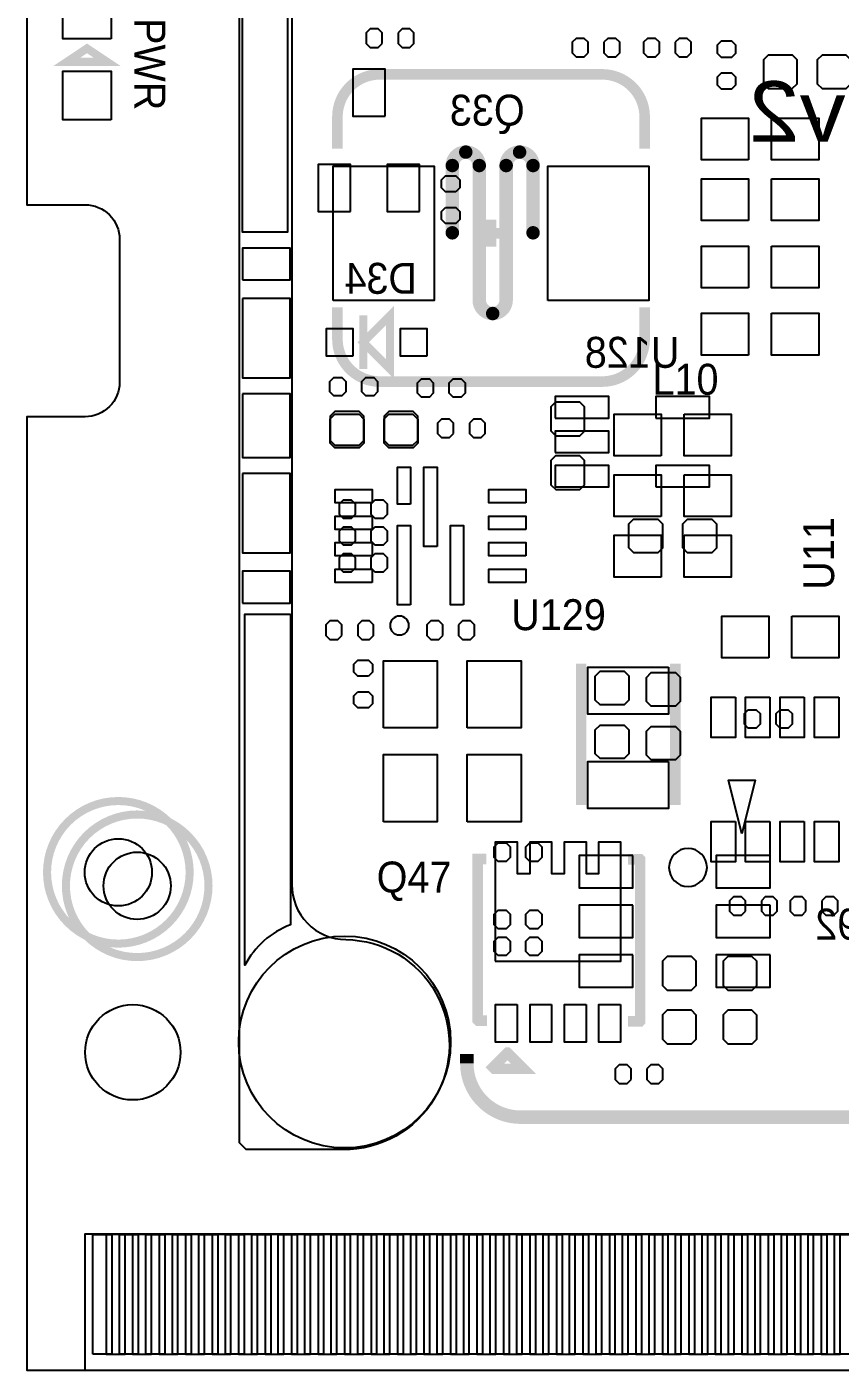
# Model space of a CAD drawing. Extents: x 0 to 69.6, y 0 to 50.1.
# Drawn here: x 0 to 15.35, y 0 to 25.36 of the extents above; entities that cross this region are included whole.
import ezdxf

# ---------------------------------------------------------------- set-up
doc = ezdxf.new("R2010")
doc.units = 0
for name, color, linetype in [('BG_OUTLINE', 254, 'CONTINUOUS'), ('BG_SOLDERMASK_BOTTOM', 40, 'CONTINUOUS'), ('BG_SOLDERMASK_TOP', 2, 'CONTINUOUS'), ('PG_SILKSCREEN_BOTTOM', 12, 'CONTINUOUS'), ('PG_SILKSCREEN_TOP', 254, 'CONTINUOUS'), ('PG_SOLDERMASK_TOP', 9, 'CONTINUOUS'), ('PIN_BOTTOM', 1, 'CONTINUOUS'), ('PIN_TOP', 110, 'CONTINUOUS')]:
    doc.layers.add(name, color=color, linetype=linetype)

msp = doc.modelspace()

# ---------------------------------------------------------------- linework, layer by layer
at = {"layer": 'BG_OUTLINE'}
msp.add_lwpolyline([(0, 42.0116), (0, 22.000007), (1.099998, 22.000007, -0.414219), (1.750009, 21.349995), (1.750009, 18.650001, -0.414218), (1.099998, 17.999989), (0, 17.999989), (0, 0.599999), (0, 0.029997), (0, 0), (0.029997, 0), (0.599999, 0), (37.549988, 0)], format="xyb", dxfattribs=at)
at = {"layer": 'BG_SOLDERMASK_BOTTOM'}
msp.add_lwpolyline([(4.064, 29.7434), (4.064, 21.4884), (4.9276, 21.4884), (4.9276, 29.7434)], close=True, dxfattribs=at)
msp.add_lwpolyline([(4.9784, 14.2748), (4.9784, 8.4074, 0.183624), (4.1148, 7.6454), (4.1148, 14.2748)], format="xyb", close=True, dxfattribs=at)
at = {"layer": 'BG_SOLDERMASK_TOP'}
msp.add_lwpolyline([(6.0198, 8.128, -1.000247), (5.969, 4.1656), (4.1402, 4.1656), (4.0132, 4.2926), (4.0132, 32.4104, -0.173214), (4.2926, 31.7754, 0.205258), (4.572, 31.2674, 0.128606), (5.0038, 30.8356), (5.0038, 9.1694, 0.415088)], format="xyb", close=True, dxfattribs=at)
at = {"layer": 'PG_SILKSCREEN_BOTTOM', "const_width": 0.1524}
for points in [[(6.858, 19.9136), (6.858, 18.8976), (6.35, 19.4056), (6.858, 19.9136)], [(6.35, 19.9136), (6.35, 18.8976)]]:
    msp.add_lwpolyline(points, dxfattribs=at)
at = {"layer": 'PG_SILKSCREEN_BOTTOM'}
msp.add_lwpolyline([(13.49756, 10.12444), (13.24356, 11.14044), (13.75156, 11.14044)], close=True, dxfattribs=at)
for points, const_width in [([(3.429, 9.144, 1), (0.7366, 9.144, 1), (3.429, 9.144)], 0.1524), ([(8.3058, 5.969), (8.3058, 5.7912, 0.414214), (9.3218, 4.7752), (60.2234, 4.7752, 0.414214), (61.2394, 5.7912), (61.2394, 5.8928)], 0.254)]:
    msp.add_lwpolyline(points, format="xyb", dxfattribs=dict(at, const_width=const_width))
msp.add_lwpolyline([(12.840716, 9.48944, 1), (12.122404, 9.48944, 1)], format="xyb", close=True, dxfattribs=at)
at = {"layer": 'PG_SILKSCREEN_TOP'}
for points, const_width in [([(0.88138, 24.69896), (1.51638, 24.69896), (1.13538, 24.95296), (0.75438, 24.69896), (0.88138, 24.69896)], 0.1524), ([(8.032191, 21.471611), (8.032191, 22.741611)], 0.254), ([(8.540191, 20.201611), (8.540191, 22.741611)], 0.254), ([(9.048191, 20.201611), (9.048191, 22.741611)], 0.254), ([(9.556191, 21.471611), (9.556191, 22.741611)], 0.254), ([(8.763, 21.209), (8.763, 21.717)], 0.2032), ([(8.509, 21.463), (9.017, 21.463)], 0.2032), ([(10.4648, 10.668), (10.4648, 13.335)], 0.2), ([(12.2428, 10.668), (12.2428, 13.335)], 0.2), ([(8.673008, 9.651517), (8.511007, 9.651517), (8.511007, 6.608496), (8.519998, 6.599504), (8.684006, 6.599504)], 0.2), ([(11.346993, 6.584518), (11.578006, 6.584518), (11.578996, 6.585509), (11.578996, 9.638513), (11.575009, 9.6425), (11.34999, 9.6425)], 0.2), ([(8.798001, 5.716499), (9.073007, 5.991504), (9.073998, 5.991504), (9.376994, 5.688508), (8.825992, 5.688508), (8.798001, 5.716499)], 0.2)]:
    msp.add_lwpolyline(points, dxfattribs=dict(at, const_width=const_width))
for points, const_width in [([(11.662994, 23.062997), (11.662994, 23.662996, 0.414215), (10.862996, 24.462994), (6.663004, 24.462994, 0.414215), (5.863006, 23.662996), (5.863006, 23.062997)], 0.2), ([(8.032191, 22.741611, -0.414194), (8.286191, 22.995611)], 0.254), ([(8.349793, 22.995636, 1), (8.222691, 22.995636, 1), (8.349793, 22.995636)], 0.127), ([(8.349793, 22.995636, 1), (8.222691, 22.995636, 1), (8.349793, 22.995636)], 0.127), ([(8.286191, 22.995611, -0.414272), (8.540191, 22.741611)], 0.254), ([(9.048191, 22.741611, -0.414194), (9.302191, 22.995611)], 0.254), ([(9.365793, 22.995636, 1), (9.238691, 22.995636, 1), (9.365793, 22.995636)], 0.127), ([(9.365793, 22.995636, 1), (9.238691, 22.995636, 1), (9.365793, 22.995636)], 0.127), ([(9.302191, 22.995611, -0.414272), (9.556191, 22.741611)], 0.254), ([(8.095793, 22.741636, 1), (7.968691, 22.741636, 1), (8.095793, 22.741636)], 0.127), ([(8.095793, 22.741636, 1), (7.968691, 22.741636, 1), (8.095793, 22.741636)], 0.127), ([(8.603793, 22.741636, 1), (8.476691, 22.741636, 1), (8.603793, 22.741636)], 0.127), ([(8.603793, 22.741636, 1), (8.476691, 22.741636, 1), (8.603793, 22.741636)], 0.127), ([(9.111793, 22.741636, 1), (8.984691, 22.741636, 1), (9.111793, 22.741636)], 0.127), ([(9.111793, 22.741636, 1), (8.984691, 22.741636, 1), (9.111793, 22.741636)], 0.127), ([(9.619793, 22.741636, 1), (9.492691, 22.741636, 1), (9.619793, 22.741636)], 0.127), ([(9.619793, 22.741636, 1), (9.492691, 22.741636, 1), (9.619793, 22.741636)], 0.127), ([(8.095793, 21.471636, 1), (7.968691, 21.471636, 1), (8.095793, 21.471636)], 0.127), ([(8.095793, 21.471636, 1), (7.968691, 21.471636, 1), (8.095793, 21.471636)], 0.127), ([(9.619793, 21.471636, 1), (9.492691, 21.471636, 1), (9.619793, 21.471636)], 0.127), ([(9.619793, 21.471636, 1), (9.492691, 21.471636, 1), (9.619793, 21.471636)], 0.127), ([(8.794191, 19.947611, -0.414155), (8.540191, 20.201611)], 0.254), ([(9.048191, 20.201611, -0.414233), (8.794191, 19.947611)], 0.254), ([(5.863006, 20.063003), (5.863006, 19.463004, 0.414215), (6.663004, 18.663006), (10.862996, 18.663006, 0.414215), (11.662994, 19.463004), (11.662994, 20.063003)], 0.2), ([(8.857793, 19.947636, 1), (8.730691, 19.947636, 1), (8.857793, 19.947636)], 0.127), ([(8.857793, 19.947636, 1), (8.730691, 19.947636, 1), (8.857793, 19.947636)], 0.127), ([(3.0734, 9.398, 1), (0.381, 9.398, 1), (3.0734, 9.398)], 0.1524), ([(8.3058, 5.8928), (8.3058, 5.7912, 0.414214), (9.3218, 4.7752), (60.2234, 4.7752, 0.414214), (61.2394, 5.7912), (61.2394, 5.8928)], 0.254)]:
    msp.add_lwpolyline(points, format="xyb", dxfattribs=dict(at, const_width=const_width))
msp.add_lwpolyline([(7.212, 14.056995, 1), (6.856, 14.057005, 1)], format="xyb", close=True, dxfattribs=at)
at = {"layer": 'PG_SOLDERMASK_TOP'}
msp.add_lwpolyline([(1.0922, 0.00254), (68.2244, 0.00254), (68.2244, 2.56794), (1.0922, 2.56794)], close=True, dxfattribs=at)
at = {"layer": 'PIN_BOTTOM'}
for points in [[(6.76148, 23.671098), (6.76148, 24.560098), (6.15188, 24.560098), (6.15188, 23.671098)], [(6.111469, 21.871102), (6.111469, 22.760102), (5.501869, 22.760102), (5.501869, 21.871102)], [(7.411491, 21.871102), (7.411491, 22.760102), (6.801891, 22.760102), (6.801891, 21.871102)], [(8.101, 22.247987), (7.901, 22.247987), (7.825994, 22.322993), (7.825994, 22.473006), (7.901, 22.548012), (8.101, 22.548012), (8.176006, 22.473006), (8.176006, 22.322993)], [(7.901, 21.948013), (8.101, 21.948013), (8.176006, 21.873007), (8.176006, 21.722994), (8.101, 21.647988), (7.901, 21.647988), (7.825994, 21.722994), (7.825994, 21.873007)], [(4.071201, 20.580807), (4.971199, 20.580807), (4.971199, 21.180806), (4.071201, 21.180806)], [(4.071201, 20.230808), (4.071201, 18.730811), (4.971199, 18.730811), (4.971199, 20.230808)], [(6.158001, 19.1516), (6.158001, 19.6596), (5.650001, 19.6596), (5.650001, 19.1516)], [(7.557999, 19.1516), (7.557999, 19.6596), (7.049999, 19.6596), (7.049999, 19.1516)], [(6.022213, 18.6674), (6.022213, 18.4674), (5.947207, 18.392394), (5.797194, 18.392394), (5.722188, 18.4674), (5.722188, 18.6674), (5.797194, 18.742406), (5.947207, 18.742406)], [(6.322187, 18.4674), (6.322187, 18.6674), (6.397193, 18.742406), (6.547206, 18.742406), (6.622212, 18.6674), (6.622212, 18.4674), (6.547206, 18.392394), (6.397193, 18.392394)], [(7.673213, 18.642), (7.673213, 18.442), (7.598207, 18.366994), (7.448194, 18.366994), (7.373188, 18.442), (7.373188, 18.642), (7.448194, 18.717006), (7.598207, 18.717006)], [(7.973187, 18.442), (7.973187, 18.642), (8.048193, 18.717006), (8.198206, 18.717006), (8.273212, 18.642), (8.273212, 18.442), (8.198206, 18.366994), (8.048193, 18.366994)], [(4.071201, 18.430799), (4.071201, 17.230801), (4.971199, 17.230801), (4.971199, 18.430799)], [(9.97204, 17.972786), (10.98804, 17.972786), (10.98804, 18.379186), (9.97204, 18.379186)], [(11.87196, 17.972786), (12.88796, 17.972786), (12.88796, 18.379186), (11.87196, 18.379186)], [(6.3627, 17.9451), (6.3627, 17.6149), (6.3627, 17.500295), (6.274105, 17.4117), (5.8166, 17.4117), (5.7277, 17.5006), (5.7277, 17.614595), (5.728005, 17.6149), (5.728005, 17.9578), (5.816905, 18.0467), (6.159805, 18.0467), (6.271489, 18.0467), (6.3627, 17.955489)], [(7.3787, 17.9451), (7.3787, 17.6149), (7.3787, 17.500295), (7.290105, 17.4117), (6.8326, 17.4117), (6.7437, 17.5006), (6.7437, 17.614595), (6.744005, 17.6149), (6.744005, 17.9578), (6.832905, 18.0467), (7.175805, 18.0467), (7.287489, 18.0467), (7.3787, 17.955489)], [(9.97204, 17.3228), (10.98804, 17.3228), (10.98804, 17.7292), (9.97204, 17.7292)], [(9.97204, 16.672814), (10.98804, 16.672814), (10.98804, 17.079214), (9.97204, 17.079214)], [(11.87196, 16.672814), (12.88796, 16.672814), (12.88796, 17.079214), (11.87196, 17.079214)], [(4.071201, 16.930789), (4.071201, 15.430792), (4.971199, 15.430792), (4.971199, 16.930789)], [(6.200013, 16.356), (6.200013, 16.156), (6.125007, 16.080994), (5.974994, 16.080994), (5.899988, 16.156), (5.899988, 16.356), (5.974994, 16.431006), (6.125007, 16.431006)], [(6.499987, 16.156), (6.499987, 16.356), (6.574993, 16.431006), (6.725006, 16.431006), (6.800012, 16.356), (6.800012, 16.156), (6.725006, 16.080994), (6.574993, 16.080994)], [(11.3665, 15.5321), (11.3665, 15.8623), (11.3665, 15.976905), (11.455095, 16.0655), (11.9126, 16.0655), (12.0015, 15.9766), (12.0015, 15.862605), (12.001195, 15.8623), (12.001195, 15.5194), (11.912295, 15.4305), (11.569395, 15.4305), (11.457711, 15.4305), (11.3665, 15.521711)], [(12.3825, 15.5321), (12.3825, 15.8623), (12.3825, 15.976905), (12.471095, 16.0655), (12.9286, 16.0655), (13.0175, 15.9766), (13.0175, 15.862605), (13.017195, 15.8623), (13.017195, 15.5194), (12.928295, 15.4305), (12.585395, 15.4305), (12.473711, 15.4305), (12.3825, 15.521711)], [(6.200013, 15.848), (6.200013, 15.648), (6.125007, 15.572994), (5.974994, 15.572994), (5.899988, 15.648), (5.899988, 15.848), (5.974994, 15.923006), (6.125007, 15.923006)], [(6.499987, 15.648), (6.499987, 15.848), (6.574993, 15.923006), (6.725006, 15.923006), (6.800012, 15.848), (6.800012, 15.648), (6.725006, 15.572994), (6.574993, 15.572994)], [(6.200013, 15.34), (6.200013, 15.14), (6.125007, 15.064994), (5.974994, 15.064994), (5.899988, 15.14), (5.899988, 15.34), (5.974994, 15.415006), (6.125007, 15.415006)], [(6.499987, 15.14), (6.499987, 15.34), (6.574993, 15.415006), (6.725006, 15.415006), (6.800012, 15.34), (6.800012, 15.14), (6.725006, 15.064994), (6.574993, 15.064994)], [(4.071201, 14.480794), (4.971199, 14.480794), (4.971199, 15.080793), (4.071201, 15.080793)], [(6.45, 13.103987), (6.25, 13.103987), (6.174994, 13.178993), (6.174994, 13.329006), (6.25, 13.404012), (6.45, 13.404012), (6.525006, 13.329006), (6.525006, 13.178993)], [(10.8331, 13.1953), (11.1633, 13.1953), (11.277905, 13.1953), (11.3665, 13.106705), (11.3665, 12.6492), (11.2776, 12.5603), (11.163605, 12.5603), (11.1633, 12.560605), (10.8204, 12.560605), (10.7315, 12.649505), (10.7315, 12.992405), (10.7315, 13.104089), (10.822711, 13.1953)], [(11.7983, 13.1699), (12.1285, 13.1699), (12.243105, 13.1699), (12.3317, 13.081305), (12.3317, 12.6238), (12.2428, 12.5349), (12.128805, 12.5349), (12.1285, 12.535205), (11.7856, 12.535205), (11.6967, 12.624105), (11.6967, 12.967005), (11.6967, 13.078689), (11.787911, 13.1699)], [(6.25, 12.804013), (6.45, 12.804013), (6.525006, 12.729007), (6.525006, 12.578994), (6.45, 12.503988), (6.25, 12.503988), (6.174994, 12.578994), (6.174994, 12.729007)], [(13.845413, 12.3936), (13.845413, 12.1936), (13.770407, 12.118594), (13.620394, 12.118594), (13.545388, 12.1936), (13.545388, 12.3936), (13.620394, 12.468606), (13.770407, 12.468606)], [(14.145387, 12.1936), (14.145387, 12.3936), (14.220393, 12.468606), (14.370406, 12.468606), (14.445412, 12.3936), (14.445412, 12.1936), (14.370406, 12.118594), (14.220393, 12.118594)], [(10.8331, 12.1793), (11.1633, 12.1793), (11.277905, 12.1793), (11.3665, 12.090705), (11.3665, 11.6332), (11.2776, 11.5443), (11.163605, 11.5443), (11.1633, 11.544605), (10.8204, 11.544605), (10.7315, 11.633505), (10.7315, 11.976405), (10.7315, 12.088089), (10.822711, 12.1793)], [(11.7983, 12.1539), (12.1285, 12.1539), (12.243105, 12.1539), (12.3317, 12.065305), (12.3317, 11.6078), (12.2428, 11.5189), (12.128805, 11.5189), (12.1285, 11.519205), (11.7856, 11.519205), (11.6967, 11.608105), (11.6967, 11.951005), (11.6967, 12.062689), (11.787911, 12.1539)], [(9.121013, 9.879), (9.121013, 9.679), (9.046007, 9.603994), (8.895994, 9.603994), (8.820988, 9.679), (8.820988, 9.879), (8.895994, 9.954006), (9.046007, 9.954006)], [(9.420987, 9.679), (9.420987, 9.879), (9.495993, 9.954006), (9.646006, 9.954006), (9.721012, 9.879), (9.721012, 9.679), (9.646006, 9.603994), (9.495993, 9.603994)], [(11.44016, 9.71804), (10.42416, 9.71804), (10.42416, 9.10844), (11.44016, 9.10844)], [(14.03096, 9.71804), (13.01496, 9.71804), (13.01496, 9.10844), (14.03096, 9.10844)], [(9.121013, 8.609), (9.121013, 8.409), (9.046007, 8.333994), (8.895994, 8.333994), (8.820988, 8.409), (8.820988, 8.609), (8.895994, 8.684006), (9.046007, 8.684006)], [(9.420987, 8.409), (9.420987, 8.609), (9.495993, 8.684006), (9.646006, 8.684006), (9.721012, 8.609), (9.721012, 8.409), (9.646006, 8.333994), (9.495993, 8.333994)], [(11.44016, 8.77824), (10.42416, 8.77824), (10.42416, 8.16864), (11.44016, 8.16864)], [(14.03096, 8.77824), (13.01496, 8.77824), (13.01496, 8.16864), (14.03096, 8.16864)], [(9.121013, 8.101), (9.121013, 7.901), (9.046007, 7.825994), (8.895994, 7.825994), (8.820988, 7.901), (8.820988, 8.101), (8.895994, 8.176006), (9.046007, 8.176006)], [(9.420987, 7.901), (9.420987, 8.101), (9.495993, 8.176006), (9.646006, 8.176006), (9.721012, 8.101), (9.721012, 7.901), (9.646006, 7.825994), (9.495993, 7.825994)], [(11.44016, 7.83844), (10.42416, 7.83844), (10.42416, 7.22884), (11.44016, 7.22884)], [(14.03096, 7.83844), (13.01496, 7.83844), (13.01496, 7.22884), (14.03096, 7.22884)], [(1.852803, 0.299695), (1.852803, 2.560295), (1.497203, 2.560295), (1.497203, 0.299695)], [(2.352802, 0.299695), (2.352802, 2.560295), (1.997202, 2.560295), (1.997202, 0.299695)], [(2.852801, 0.299695), (2.852801, 2.560295), (2.497201, 2.560295), (2.497201, 0.299695)], [(3.3528, 0.299695), (3.3528, 2.560295), (2.9972, 2.560295), (2.9972, 0.299695)], [(3.852799, 0.299695), (3.852799, 2.560295), (3.497199, 2.560295), (3.497199, 0.299695)], [(4.352798, 0.299695), (4.352798, 2.560295), (3.997198, 2.560295), (3.997198, 0.299695)], [(4.852797, 0.299695), (4.852797, 2.560295), (4.497197, 2.560295), (4.497197, 0.299695)], [(5.352796, 0.299695), (5.352796, 2.560295), (4.997196, 2.560295), (4.997196, 0.299695)], [(5.852795, 0.299695), (5.852795, 2.560295), (5.497195, 2.560295), (5.497195, 0.299695)], [(6.352794, 0.299695), (6.352794, 2.560295), (5.997194, 2.560295), (5.997194, 0.299695)], [(6.852793, 0.299695), (6.852793, 2.560295), (6.497193, 2.560295), (6.497193, 0.299695)], [(7.352792, 0.299695), (7.352792, 2.560295), (6.997192, 2.560295), (6.997192, 0.299695)], [(7.852791, 0.299695), (7.852791, 2.560295), (7.497191, 2.560295), (7.497191, 0.299695)], [(8.35279, 0.299695), (8.35279, 2.560295), (7.99719, 2.560295), (7.99719, 0.299695)], [(8.852789, 0.299695), (8.852789, 2.560295), (8.497189, 2.560295), (8.497189, 0.299695)], [(9.352788, 0.299695), (9.352788, 2.560295), (8.997188, 2.560295), (8.997188, 0.299695)], [(9.852787, 0.299695), (9.852787, 2.560295), (9.497187, 2.560295), (9.497187, 0.299695)], [(10.352811, 0.299695), (10.352811, 2.560295), (9.997211, 2.560295), (9.997211, 0.299695)], [(10.85281, 0.299695), (10.85281, 2.560295), (10.49721, 2.560295), (10.49721, 0.299695)], [(11.352809, 0.299695), (11.352809, 2.560295), (10.997209, 2.560295), (10.997209, 0.299695)], [(11.852808, 0.299695), (11.852808, 2.560295), (11.497208, 2.560295), (11.497208, 0.299695)], [(12.352807, 0.299695), (12.352807, 2.560295), (11.997207, 2.560295), (11.997207, 0.299695)], [(12.852806, 0.299695), (12.852806, 2.560295), (12.497206, 2.560295), (12.497206, 0.299695)], [(13.352805, 0.299695), (13.352805, 2.560295), (12.997205, 2.560295), (12.997205, 0.299695)], [(13.852804, 0.299695), (13.852804, 2.560295), (13.497204, 2.560295), (13.497204, 0.299695)], [(14.352803, 0.299695), (14.352803, 2.560295), (13.997203, 2.560295), (13.997203, 0.299695)], [(14.852802, 0.299695), (14.852802, 2.560295), (14.497202, 2.560295), (14.497202, 0.299695)], [(15.352801, 0.299695), (15.352801, 2.560295), (14.997201, 2.560295), (14.997201, 0.299695)]]:
    msp.add_lwpolyline(points, close=True, dxfattribs=at)
for centre, radius in [((2.0828, 9.144), 0.635), ((5.99948, 6.19506), 1.999996), ((1.999996, 5.999988), 0.899998)]:
    msp.add_circle(centre, radius, dxfattribs=at)
at = {"layer": 'PIN_TOP'}
for points in [[(1.59258, 25.13076), (0.67818, 25.13076), (0.67818, 26.04516), (1.59258, 26.04516)], [(6.708013, 25.046), (6.708013, 25.246), (6.633007, 25.321006), (6.482994, 25.321006), (6.407988, 25.246), (6.407988, 25.046), (6.482994, 24.970994), (6.633007, 24.970994)], [(7.007987, 25.246), (7.007987, 25.046), (7.082993, 24.970994), (7.233006, 24.970994), (7.308012, 25.046), (7.308012, 25.246), (7.233006, 25.321006), (7.082993, 25.321006)], [(10.594213, 24.8682), (10.594213, 25.0682), (10.519207, 25.143206), (10.369194, 25.143206), (10.294188, 25.0682), (10.294188, 24.8682), (10.369194, 24.793194), (10.519207, 24.793194)], [(10.894187, 25.0682), (10.894187, 24.8682), (10.969193, 24.793194), (11.119206, 24.793194), (11.194212, 24.8682), (11.194212, 25.0682), (11.119206, 25.143206), (10.969193, 25.143206)], [(11.940413, 24.8682), (11.940413, 25.0682), (11.865407, 25.143206), (11.715394, 25.143206), (11.640388, 25.0682), (11.640388, 24.8682), (11.715394, 24.793194), (11.865407, 24.793194)], [(12.240387, 25.0682), (12.240387, 24.8682), (12.315393, 24.793194), (12.465406, 24.793194), (12.540412, 24.8682), (12.540412, 25.0682), (12.465406, 25.143206), (12.315393, 25.143206)], [(13.108, 24.787987), (13.308, 24.787987), (13.383006, 24.862993), (13.383006, 25.013006), (13.308, 25.088012), (13.108, 25.088012), (13.032994, 25.013006), (13.032994, 24.862993)], [(14.5415, 24.2951), (14.5415, 24.6253), (14.5415, 24.739905), (14.452905, 24.8285), (13.9954, 24.8285), (13.9065, 24.7396), (13.9065, 24.625605), (13.906805, 24.6253), (13.906805, 24.2824), (13.995705, 24.1935), (14.338605, 24.1935), (14.450289, 24.1935), (14.5415, 24.284711)], [(15.5575, 24.2951), (15.5575, 24.6253), (15.5575, 24.739905), (15.468905, 24.8285), (15.0114, 24.8285), (14.9225, 24.7396), (14.9225, 24.625605), (14.922805, 24.6253), (14.922805, 24.2824), (15.011705, 24.1935), (15.354605, 24.1935), (15.466289, 24.1935), (15.5575, 24.284711)], [(1.59258, 23.60676), (0.67818, 23.60676), (0.67818, 24.52116), (1.59258, 24.52116)], [(13.308, 24.488013), (13.108, 24.488013), (13.032994, 24.413007), (13.032994, 24.262994), (13.108, 24.187988), (13.308, 24.187988), (13.383006, 24.262994), (13.383006, 24.413007)], [(13.6255, 22.8473), (12.7365, 22.8473), (12.7365, 23.6347), (13.6255, 23.6347)], [(14.0605, 23.6347), (14.9495, 23.6347), (14.9495, 22.8473), (14.0605, 22.8473)], [(5.784393, 20.193), (5.784393, 22.733), (7.689393, 22.733), (7.689393, 20.193)], [(9.836607, 20.193), (9.836607, 22.733), (11.741607, 22.733), (11.741607, 20.193)], [(13.6255, 21.7043), (12.7365, 21.7043), (12.7365, 22.4917), (13.6255, 22.4917)], [(14.0605, 22.4917), (14.9495, 22.4917), (14.9495, 21.7043), (14.0605, 21.7043)], [(13.6255, 20.4343), (12.7365, 20.4343), (12.7365, 21.2217), (13.6255, 21.2217)], [(14.0605, 21.2217), (14.9495, 21.2217), (14.9495, 20.4343), (14.0605, 20.4343)], [(13.6255, 19.1643), (12.7365, 19.1643), (12.7365, 19.9517), (13.6255, 19.9517)], [(14.0605, 19.9517), (14.9495, 19.9517), (14.9495, 19.1643), (14.0605, 19.1643)], [(9.9949, 17.6403), (10.3251, 17.6403), (10.439705, 17.6403), (10.5283, 17.728895), (10.5283, 18.1864), (10.4394, 18.2753), (10.325405, 18.2753), (10.3251, 18.274995), (9.9822, 18.274995), (9.8933, 18.186095), (9.8933, 17.843195), (9.8933, 17.731511), (9.984511, 17.6403)], [(6.3627, 17.5641), (6.3627, 17.8943), (6.3627, 18.008905), (6.274105, 18.0975), (5.8166, 18.0975), (5.7277, 18.0086), (5.7277, 17.894605), (5.728005, 17.8943), (5.728005, 17.5514), (5.816905, 17.4625), (6.159805, 17.4625), (6.271489, 17.4625), (6.3627, 17.553711)], [(7.3787, 17.5641), (7.3787, 17.8943), (7.3787, 18.008905), (7.290105, 18.0975), (6.8326, 18.0975), (6.7437, 18.0086), (6.7437, 17.894605), (6.744005, 17.8943), (6.744005, 17.5514), (6.832905, 17.4625), (7.175805, 17.4625), (7.287489, 17.4625), (7.3787, 17.553711)], [(11.9745, 17.2593), (11.0855, 17.2593), (11.0855, 18.0467), (11.9745, 18.0467)], [(12.4095, 18.0467), (13.2985, 18.0467), (13.2985, 17.2593), (12.4095, 17.2593)], [(8.054213, 17.68), (8.054213, 17.88), (7.979207, 17.955006), (7.829194, 17.955006), (7.754188, 17.88), (7.754188, 17.68), (7.829194, 17.604994), (7.979207, 17.604994)], [(8.354187, 17.88), (8.354187, 17.68), (8.429193, 17.604994), (8.579206, 17.604994), (8.654212, 17.68), (8.654212, 17.88), (8.579206, 17.955006), (8.429193, 17.955006)], [(9.9949, 16.6243), (10.3251, 16.6243), (10.439705, 16.6243), (10.5283, 16.712895), (10.5283, 17.1704), (10.4394, 17.2593), (10.325405, 17.2593), (10.3251, 17.258995), (9.9822, 17.258995), (9.8933, 17.170095), (9.8933, 16.827195), (9.8933, 16.715511), (9.984511, 16.6243)], [(7.24488, 16.347961), (6.994868, 16.347961), (6.994868, 17.047959), (7.24488, 17.047959)], [(7.745006, 15.547911), (7.494994, 15.547911), (7.494994, 17.047908), (7.745006, 17.047908)], [(11.9745, 16.1163), (11.0855, 16.1163), (11.0855, 16.9037), (11.9745, 16.9037)], [(12.4095, 16.9037), (13.2985, 16.9037), (13.2985, 16.1163), (12.4095, 16.1163)], [(6.519913, 16.373056), (5.819915, 16.373056), (5.819915, 16.623068), (6.519913, 16.623068)], [(9.420085, 16.373056), (8.720087, 16.373056), (8.720087, 16.623068), (9.420085, 16.623068)], [(6.519913, 15.87293), (5.819915, 15.87293), (5.819915, 16.122942), (6.519913, 16.122942)], [(9.420085, 15.87293), (8.720087, 15.87293), (8.720087, 16.122942), (9.420085, 16.122942)], [(7.24488, 14.448091), (6.994868, 14.448091), (6.994868, 15.948089), (7.24488, 15.948089)], [(8.245132, 14.448091), (7.99512, 14.448091), (7.99512, 15.948089), (8.245132, 15.948089)], [(11.9745, 14.9733), (11.0855, 14.9733), (11.0855, 15.7607), (11.9745, 15.7607)], [(12.4095, 15.7607), (13.2985, 15.7607), (13.2985, 14.9733), (12.4095, 14.9733)], [(6.519913, 15.373058), (5.819915, 15.373058), (5.819915, 15.62307), (6.519913, 15.62307)], [(9.420085, 15.373058), (8.720087, 15.373058), (8.720087, 15.62307), (9.420085, 15.62307)], [(6.519913, 14.872932), (5.819915, 14.872932), (5.819915, 15.122944), (6.519913, 15.122944)], [(9.420085, 14.872932), (8.720087, 14.872932), (8.720087, 15.122944), (9.420085, 15.122944)], [(14.0065, 13.4493), (13.1175, 13.4493), (13.1175, 14.2367), (14.0065, 14.2367)], [(14.4415, 14.2367), (15.3305, 14.2367), (15.3305, 13.4493), (14.4415, 13.4493)], [(5.946013, 13.87), (5.946013, 14.07), (5.871007, 14.145006), (5.720994, 14.145006), (5.645988, 14.07), (5.645988, 13.87), (5.720994, 13.794994), (5.871007, 13.794994)], [(6.245987, 14.07), (6.245987, 13.87), (6.320993, 13.794994), (6.471006, 13.794994), (6.546012, 13.87), (6.546012, 14.07), (6.471006, 14.145006), (6.320993, 14.145006)], [(7.851013, 13.87), (7.851013, 14.07), (7.776007, 14.145006), (7.625994, 14.145006), (7.550988, 14.07), (7.550988, 13.87), (7.625994, 13.794994), (7.776007, 13.794994)], [(8.150987, 14.07), (8.150987, 13.87), (8.225993, 13.794994), (8.376006, 13.794994), (8.451012, 13.87), (8.451012, 14.07), (8.376006, 14.145006), (8.225993, 14.145006)], [(6.732092, 12.12342), (6.732092, 13.39342), (7.748092, 13.39342), (7.748092, 12.12342)], [(8.314868, 12.12342), (8.314868, 13.39342), (9.330868, 13.39342), (9.330868, 12.12342)], [(12.1158, 13.2715), (12.1158, 12.3825), (10.5918, 12.3825), (10.5918, 13.2715)], [(13.375996, 12.706604), (13.375996, 11.944604), (12.918796, 11.944604), (12.918796, 12.706604)], [(14.026007, 12.706604), (14.026007, 11.944604), (13.568807, 11.944604), (13.568807, 12.706604)], [(14.675993, 12.706604), (14.675993, 11.944604), (14.218793, 11.944604), (14.218793, 12.706604)], [(15.326004, 12.706604), (15.326004, 11.944604), (14.868804, 11.944604), (14.868804, 12.706604)], [(6.732092, 10.3505), (6.732092, 11.6205), (7.748092, 11.6205), (7.748092, 10.3505)], [(8.314868, 10.3505), (8.314868, 11.6205), (9.330868, 11.6205), (9.330868, 10.3505)], [(12.1158, 11.4935), (12.1158, 10.6045), (10.5918, 10.6045), (10.5918, 11.4935)], [(13.375996, 10.356596), (13.375996, 9.594596), (12.918796, 9.594596), (12.918796, 10.356596)], [(14.026007, 10.356596), (14.026007, 9.594596), (13.568807, 9.594596), (13.568807, 10.356596)], [(14.675993, 10.356596), (14.675993, 9.594596), (14.218793, 9.594596), (14.218793, 10.356596)], [(15.326004, 10.356596), (15.326004, 9.594596), (14.868804, 9.594596), (14.868804, 10.356596)], [(8.842985, 7.720533), (11.213008, 7.720533), (11.213008, 9.970516), (10.792993, 9.970516), (10.792993, 9.370517), (10.562996, 9.370517), (10.562996, 9.970516), (10.143007, 9.970516), (10.143007, 9.370517), (9.912985, 9.370517), (9.912985, 9.970516), (9.492996, 9.970516), (9.492996, 9.370517), (9.262999, 9.370517), (9.262999, 9.970516), (8.842985, 9.970516)], [(13.566013, 8.663), (13.566013, 8.863), (13.491007, 8.938006), (13.340994, 8.938006), (13.265988, 8.863), (13.265988, 8.663), (13.340994, 8.587994), (13.491007, 8.587994)], [(13.865987, 8.863), (13.865987, 8.663), (13.940993, 8.587994), (14.091006, 8.587994), (14.166012, 8.663), (14.166012, 8.863), (14.091006, 8.938006), (13.940993, 8.938006)], [(14.709013, 8.663), (14.709013, 8.863), (14.634007, 8.938006), (14.483994, 8.938006), (14.408988, 8.863), (14.408988, 8.663), (14.483994, 8.587994), (14.634007, 8.587994)], [(15.008987, 8.863), (15.008987, 8.663), (15.083993, 8.587994), (15.234006, 8.587994), (15.309012, 8.663), (15.309012, 8.863), (15.234006, 8.938006), (15.083993, 8.938006)], [(12.5349, 7.8105), (12.2047, 7.8105), (12.090095, 7.8105), (12.0015, 7.721905), (12.0015, 7.2644), (12.0904, 7.1755), (12.204395, 7.1755), (12.2047, 7.175805), (12.5476, 7.175805), (12.6365, 7.264705), (12.6365, 7.607605), (12.6365, 7.719289), (12.545289, 7.8105)], [(13.6779, 7.8105), (13.3477, 7.8105), (13.233095, 7.8105), (13.1445, 7.721905), (13.1445, 7.2644), (13.2334, 7.1755), (13.347395, 7.1755), (13.3477, 7.175805), (13.6906, 7.175805), (13.7795, 7.264705), (13.7795, 7.607605), (13.7795, 7.719289), (13.688289, 7.8105)], [(9.25609, 6.901002), (9.25609, 6.189802), (8.84969, 6.189802), (8.84969, 6.901002)], [(9.906102, 6.901002), (9.906102, 6.189802), (9.499702, 6.189802), (9.499702, 6.901002)], [(10.556291, 6.901002), (10.556291, 6.189802), (10.149891, 6.189802), (10.149891, 6.901002)], [(11.206302, 6.901002), (11.206302, 6.189802), (10.799902, 6.189802), (10.799902, 6.901002)], [(12.5349, 6.7945), (12.2047, 6.7945), (12.090095, 6.7945), (12.0015, 6.705905), (12.0015, 6.2484), (12.0904, 6.1595), (12.204395, 6.1595), (12.2047, 6.159805), (12.5476, 6.159805), (12.6365, 6.248705), (12.6365, 6.591605), (12.6365, 6.703289), (12.545289, 6.7945)], [(13.6779, 6.7945), (13.3477, 6.7945), (13.233095, 6.7945), (13.1445, 6.705905), (13.1445, 6.2484), (13.2334, 6.1595), (13.347395, 6.1595), (13.3477, 6.159805), (13.6906, 6.159805), (13.7795, 6.248705), (13.7795, 6.591605), (13.7795, 6.703289), (13.688289, 6.7945)], [(11.407013, 5.488), (11.407013, 5.688), (11.332007, 5.763006), (11.181994, 5.763006), (11.106988, 5.688), (11.106988, 5.488), (11.181994, 5.412994), (11.332007, 5.412994)], [(11.706987, 5.688), (11.706987, 5.488), (11.781993, 5.412994), (11.932006, 5.412994), (12.007012, 5.488), (12.007012, 5.688), (11.932006, 5.763006), (11.781993, 5.763006)], [(1.247191, 0.299695), (1.247191, 2.560295), (1.602791, 2.560295), (1.602791, 0.299695)], [(1.74719, 0.299695), (1.74719, 2.560295), (2.10279, 2.560295), (2.10279, 0.299695)], [(2.247189, 0.299695), (2.247189, 2.560295), (2.602789, 2.560295), (2.602789, 0.299695)], [(2.747188, 0.299695), (2.747188, 2.560295), (3.102788, 2.560295), (3.102788, 0.299695)], [(3.247212, 0.299695), (3.247212, 2.560295), (3.602812, 2.560295), (3.602812, 0.299695)], [(3.747211, 0.299695), (3.747211, 2.560295), (4.102811, 2.560295), (4.102811, 0.299695)], [(4.24721, 0.299695), (4.24721, 2.560295), (4.60281, 2.560295), (4.60281, 0.299695)], [(4.747209, 0.299695), (4.747209, 2.560295), (5.102809, 2.560295), (5.102809, 0.299695)], [(5.247208, 0.299695), (5.247208, 2.560295), (5.602808, 2.560295), (5.602808, 0.299695)], [(5.747207, 0.299695), (5.747207, 2.560295), (6.102807, 2.560295), (6.102807, 0.299695)], [(6.247206, 0.299695), (6.247206, 2.560295), (6.602806, 2.560295), (6.602806, 0.299695)], [(6.747205, 0.299695), (6.747205, 2.560295), (7.102805, 2.560295), (7.102805, 0.299695)], [(7.247204, 0.299695), (7.247204, 2.560295), (7.602804, 2.560295), (7.602804, 0.299695)], [(7.747203, 0.299695), (7.747203, 2.560295), (8.102803, 2.560295), (8.102803, 0.299695)], [(8.247202, 0.299695), (8.247202, 2.560295), (8.602802, 2.560295), (8.602802, 0.299695)], [(8.747201, 0.299695), (8.747201, 2.560295), (9.102801, 2.560295), (9.102801, 0.299695)], [(9.2472, 0.299695), (9.2472, 2.560295), (9.6028, 2.560295), (9.6028, 0.299695)], [(9.747199, 0.299695), (9.747199, 2.560295), (10.102799, 2.560295), (10.102799, 0.299695)], [(10.247198, 0.299695), (10.247198, 2.560295), (10.602798, 2.560295), (10.602798, 0.299695)], [(10.747197, 0.299695), (10.747197, 2.560295), (11.102797, 2.560295), (11.102797, 0.299695)], [(11.247196, 0.299695), (11.247196, 2.560295), (11.602796, 2.560295), (11.602796, 0.299695)], [(11.747195, 0.299695), (11.747195, 2.560295), (12.102795, 2.560295), (12.102795, 0.299695)], [(12.247194, 0.299695), (12.247194, 2.560295), (12.602794, 2.560295), (12.602794, 0.299695)], [(12.747193, 0.299695), (12.747193, 2.560295), (13.102793, 2.560295), (13.102793, 0.299695)], [(13.247192, 0.299695), (13.247192, 2.560295), (13.602792, 2.560295), (13.602792, 0.299695)], [(13.747191, 0.299695), (13.747191, 2.560295), (14.102791, 2.560295), (14.102791, 0.299695)], [(14.24719, 0.299695), (14.24719, 2.560295), (14.60279, 2.560295), (14.60279, 0.299695)], [(14.747189, 0.299695), (14.747189, 2.560295), (15.102789, 2.560295), (15.102789, 0.299695)], [(15.247188, 0.299695), (15.247188, 2.560295), (15.602788, 2.560295), (15.602788, 0.299695)]]:
    msp.add_lwpolyline(points, close=True, dxfattribs=at)
for centre, radius in [((1.7272, 9.398), 0.635), ((5.99948, 6.19506), 1.999996), ((1.999996, 5.999988), 0.899998)]:
    msp.add_circle(centre, radius, dxfattribs=at)

# ---------------------------------------------------------------- texts
at = {"layer": 'PG_SILKSCREEN_BOTTOM', "text_generation_flag": 2}
for s, height, width, p in [('SOM-RK3399v2', 1.143, 1.133333, (26.2382, 23.1902)), ('Q33', 0.5842, 0.956522, (9.398, 23.495)), ('D34', 0.5842, 0.956522, (7.366, 20.32)), ('U128', 0.5842, 0.956522, (12.319, 18.923)), ('U92', 0.5842, 0.956522, (16.256, 8.128))]:
    msp.add_text(s, height=height, dxfattribs=dict(at, width=width)).set_placement(p)
at = {"layer": 'PG_SILKSCREEN_TOP', "width": 0.956522}
for s, rotation, p in [('PWR', 270, (2.032, 25.527)), ('U11', 90, (15.24, 14.732))]:
    msp.add_text(s, height=0.5842, rotation=rotation, dxfattribs=at).set_placement(p)
for s, p in [('L10', (11.811, 18.415)), ('U129', (9.144, 13.97)), ('Q47', (6.604, 9.017))]:
    msp.add_text(s, height=0.5842, dxfattribs=at).set_placement(p)

doc.saveas('drawing.dxf')
